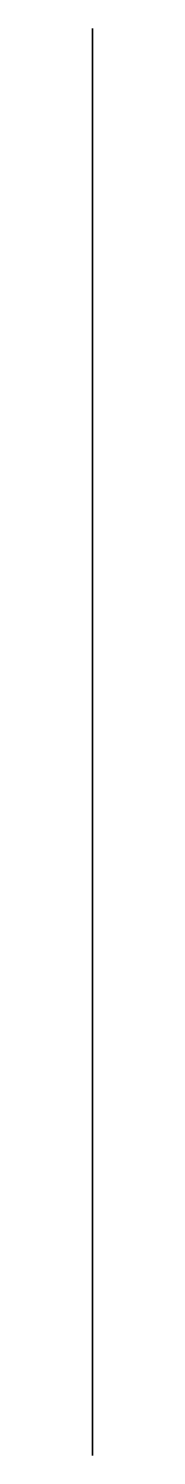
# Model space of a CAD drawing. Extents: x 0 to 0, y -0.29 to 0.
import ezdxf

# ---------------------------------------------------------------- set-up
doc = ezdxf.new("R2010")
doc.units = 0
doc.layers.add('FLAG1', color=1, linetype='CONTINUOUS')

msp = doc.modelspace()

# ---------------------------------------------------------------- linework, layer by layer
at = {"layer": 'FLAG1'}
for points in [[(0, -0.27, 0.62), (0, -0.29, 0.62), (0, -0.29), (0, 0)], [(0, 0), (0, -0.29), (0, -0.29, 0.62), (0, -0.27, 0.62)]]:
    msp.add_3dface(points, dxfattribs=at)

doc.saveas('drawing.dxf')
